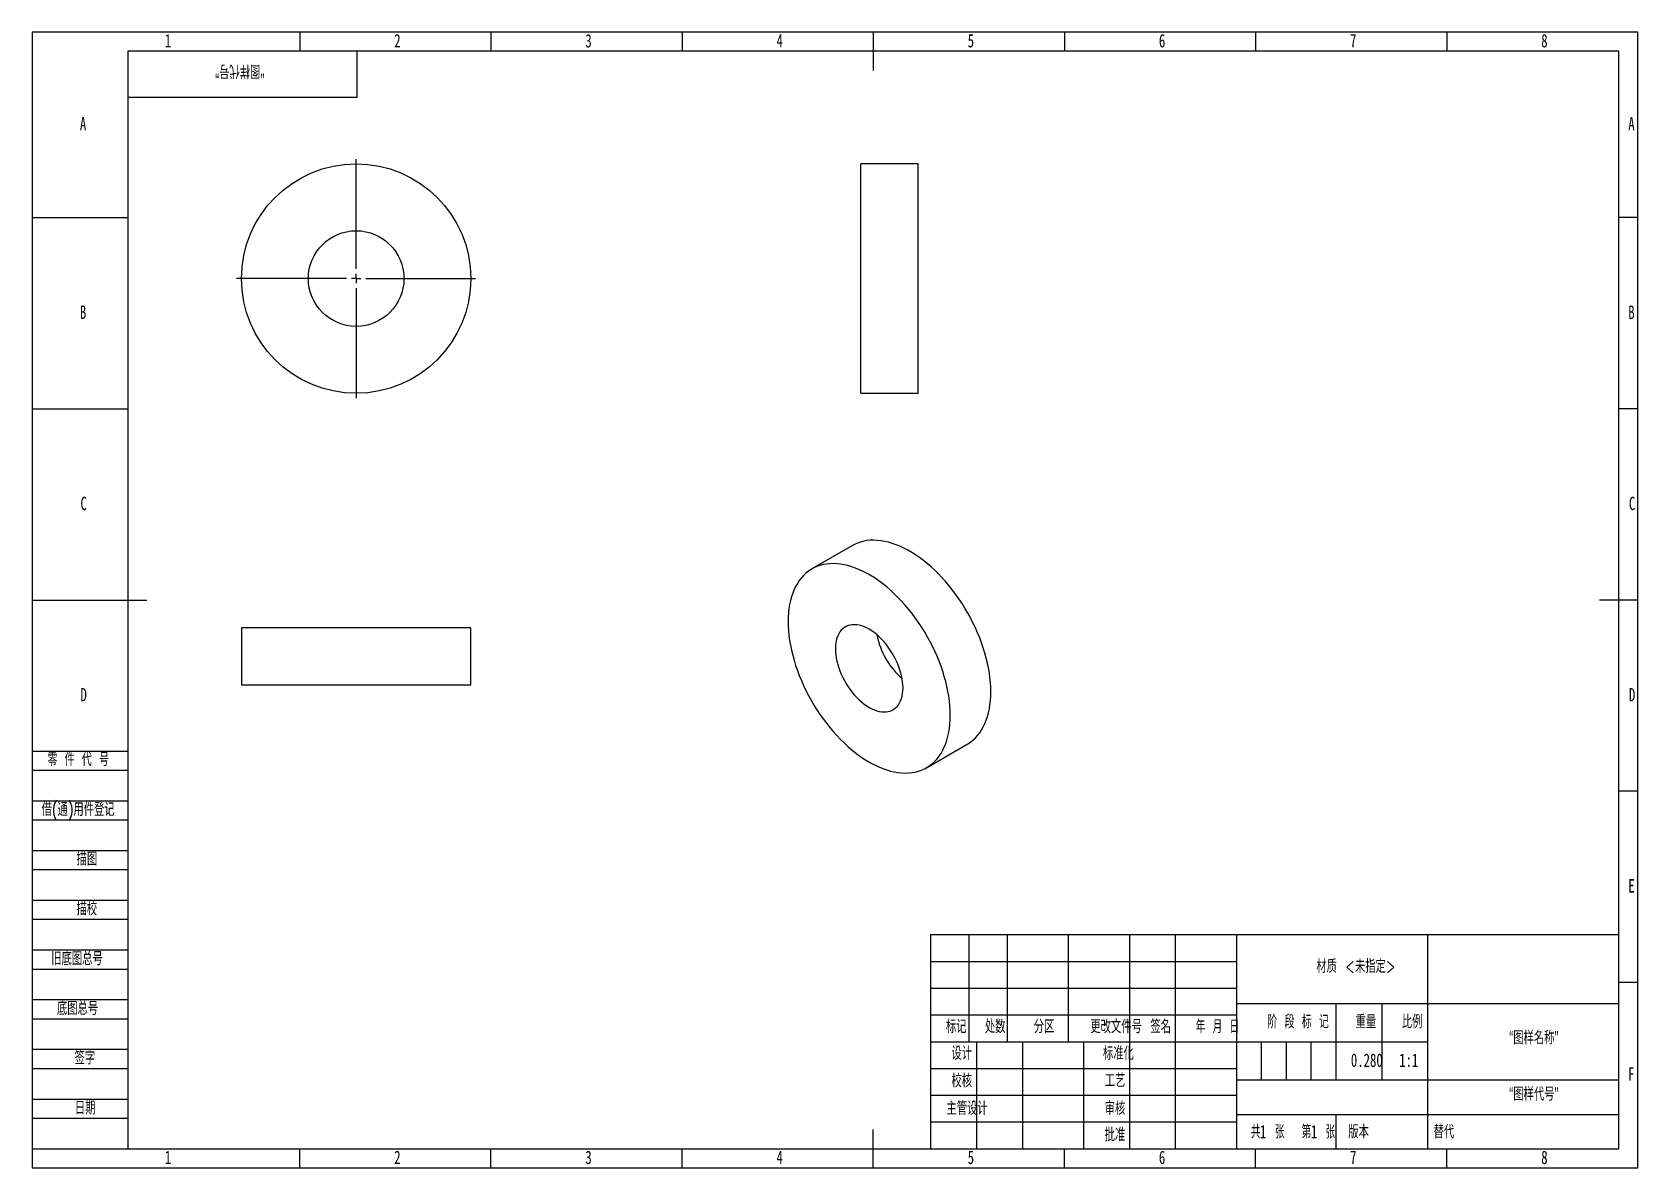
# Model space of a CAD drawing. Header units: millimetres. Extents: x 0 to 420, y 0 to 297.
import ezdxf

# ---------------------------------------------------------------- set-up
doc = ezdxf.new("R2010")
doc.units = ezdxf.units.MM
for name, color, linetype in [('10', 7, 'Continuous'), ('5', 7, 'Continuous'), ('9', 7, 'Continuous'), ('SLD-0', 7, 'Continuous')]:
    doc.layers.add(name, color=color, linetype=linetype)
doc.styles.add('SLDTEXTSTYLE0', font='TXT', dxfattribs={"width": 0.7, "bigfont": 'bigfont'})
doc.styles.add('SLDTEXTSTYLE1', font='TXT', dxfattribs={"width": 0.62, "bigfont": 'bigfont'})
doc.styles.add('SLDTEXTSTYLE2', font='TXT', dxfattribs={"width": 0.614286, "bigfont": 'bigfont'})
doc.styles.add('SLDTEXTSTYLE3', font='TXT', dxfattribs={"width": 0.6, "bigfont": 'bigfont'})
doc.styles.add('SLDTEXTSTYLE4', font='TXT', dxfattribs={"width": 0.7})

# ---------------------------------------------------------------- blocks, each defined once
blk = doc.blocks.new('SW_CENTERMARKSYMBOL_0')
at = {"layer": '10', "color": 0}
for p, q in [((0, 2.5), (0, 31.25)), ((-2.5, 0), (-31.25, 0)), ((0, 0), (-1.25, 0)), ((0, 0), (0, 1.25)), ((0, 0), (0, -1.25)), ((0, 0), (1.25, 0)), ((2.5, 0), (31.25, 0)), ((0, -2.5), (0, -31.25))]:
    blk.add_line(p, q, dxfattribs=at)

msp = doc.modelspace()

# ---------------------------------------------------------------- linework, layer by layer
at = {"color": 7, "linetype": 'Continuous', "lineweight": 25}
for p, q in [((231.75, 262.56), (216.75, 262.56)), ((216.75, 232.56), (216.75, 262.56)), ((231.75, 232.56), (231.75, 262.56)), ((216.75, 202.56), (216.75, 232.56)), ((231.75, 202.56), (231.75, 232.56)), ((216.75, 202.56), (231.75, 202.56)), ((214.55, 162.73), (203.95, 156.61)), ((54.75, 141.19), (54.75, 126.19)), ((114.75, 141.19), (54.75, 141.19)), ((114.75, 126.19), (114.75, 141.19)), ((114.75, 126.19), (54.75, 126.19)), ((233.95, 104.64), (244.55, 110.77))]:
    msp.add_line(p, q, dxfattribs=at)
at = {"color": 7, "linetype": 'Continuous', "lineweight": 25, "flags": 128}
for points in [[(250.77, 124.5), (250.74, 125.7), (250.67, 126.92), (250.54, 128.17), (250.37, 129.44), (250.15, 130.72), (249.88, 132.02), (249.56, 133.33), (249.2, 134.64), (248.79, 135.97), (248.34, 137.29), (247.84, 138.61), (247.3, 139.93), (246.72, 141.24), (246.09, 142.54), (245.43, 143.83), (244.73, 145.1), (244, 146.35), (243.23, 147.58), (242.43, 148.78), (241.6, 149.95), (240.75, 151.1), (239.86, 152.21), (238.95, 153.28), (238.03, 154.32), (237.08, 155.31), (236.11, 156.26), (235.13, 157.17), (234.13, 158.03), (233.12, 158.83), (232.11, 159.59), (231.09, 160.29), (230.07, 160.94), (229.04, 161.53), (228.02, 162.07), (227, 162.54), (225.98, 162.96), (224.98, 163.31), (223.98, 163.6), (223, 163.83), (222.03, 164), (221.08, 164.1), (220.15, 164.14), (219.24, 164.11), (218.36, 164.02), (217.5, 163.87), (216.67, 163.65), (215.87, 163.37), (215.11, 163.03), (214.55, 162.73)], [(240.16, 118.38), (240.14, 119.58), (240.06, 120.8), (239.94, 122.05), (239.76, 123.31), (239.54, 124.6), (239.27, 125.9), (238.96, 127.2), (238.59, 128.52), (238.18, 129.84), (237.73, 131.17), (237.23, 132.49), (236.69, 133.81), (236.11, 135.12), (235.49, 136.42), (234.83, 137.7), (234.13, 138.97), (233.39, 140.22), (232.63, 141.45), (231.83, 142.65), (231, 143.83), (230.14, 144.97), (229.26, 146.08), (228.35, 147.16), (227.42, 148.19), (226.47, 149.19), (225.5, 150.14), (224.52, 151.04), (223.52, 151.9), (222.52, 152.71), (221.5, 153.47), (220.48, 154.17), (219.46, 154.82), (218.43, 155.41), (217.41, 155.94), (216.39, 156.42), (215.38, 156.83), (214.37, 157.19), (213.37, 157.48), (212.39, 157.71), (211.42, 157.87), (210.47, 157.97), (209.55, 158.01), (208.64, 157.99), (207.75, 157.9), (206.9, 157.74), (206.07, 157.53), (205.27, 157.25), (204.5, 156.9), (203.77, 156.5), (203.07, 156.04), (202.41, 155.51), (201.78, 154.93), (201.2, 154.29), (200.66, 153.6), (200.16, 152.85), (199.71, 152.05), (199.3, 151.21), (198.94, 150.31), (198.62, 149.37), (198.35, 148.38), (198.13, 147.35), (197.96, 146.28), (197.83, 145.18), (197.76, 144.04), (197.73, 142.87), (197.76, 141.67), (197.83, 140.45), (197.96, 139.2), (198.13, 137.94), (198.35, 136.65), (198.62, 135.36), (198.94, 134.05), (199.3, 132.73), (199.71, 131.41), (200.16, 130.09), (200.66, 128.76), (201.2, 127.45), (201.78, 126.13), (202.41, 124.83), (203.07, 123.55), (203.77, 122.28), (204.5, 121.03), (205.27, 119.8), (206.07, 118.6), (206.9, 117.42), (207.75, 116.28), (208.64, 115.17), (209.55, 114.09), (210.47, 113.06), (211.42, 112.06), (212.39, 111.11), (213.37, 110.21), (214.37, 109.35), (215.38, 108.54), (216.39, 107.78), (217.41, 107.08), (218.43, 106.43), (219.46, 105.84), (220.48, 105.31), (221.5, 104.83), (222.52, 104.42), (223.52, 104.06), (224.52, 103.77), (225.5, 103.54), (226.47, 103.38), (227.42, 103.28), (228.35, 103.24), (229.26, 103.27), (230.14, 103.36), (231, 103.51), (231.83, 103.73), (232.63, 104.01), (233.39, 104.35), (234.13, 104.75), (234.83, 105.22), (235.49, 105.74), (236.11, 106.32), (236.69, 106.96), (237.23, 107.65), (237.73, 108.4), (238.18, 109.2), (238.59, 110.05), (238.96, 110.94), (239.27, 111.89), (239.54, 112.87), (239.76, 113.9), (239.94, 114.97), (240.06, 116.07), (240.14, 117.21), (240.16, 118.38)], [(227.79, 125.52), (227.76, 126.3), (227.69, 127.1), (227.56, 127.92), (227.39, 128.76), (227.17, 129.61), (226.91, 130.46), (226.6, 131.31), (226.25, 132.16), (225.86, 133), (225.43, 133.83), (224.96, 134.64), (224.46, 135.42), (223.93, 136.18), (223.37, 136.91), (222.78, 137.61), (222.18, 138.26), (221.55, 138.88), (220.91, 139.44), (220.26, 139.96), (219.61, 140.42), (218.95, 140.83), (218.29, 141.19), (217.63, 141.48), (216.98, 141.71), (216.34, 141.88), (215.72, 141.99), (215.11, 142.04), (214.53, 142.02), (213.97, 141.93), (213.44, 141.79), (212.93, 141.58), (212.47, 141.31), (212.04, 140.98), (211.64, 140.59), (211.29, 140.15), (210.98, 139.65), (210.72, 139.1), (210.5, 138.51), (210.33, 137.87), (210.21, 137.19), (210.13, 136.48), (210.11, 135.73), (210.13, 134.95), (210.21, 134.15), (210.33, 133.33), (210.5, 132.49), (210.72, 131.65), (210.98, 130.79), (211.29, 129.94), (211.64, 129.09), (212.04, 128.25), (212.47, 127.42), (212.93, 126.61), (213.44, 125.83), (213.97, 125.07), (214.53, 124.34), (215.11, 123.64), (215.72, 122.99), (216.34, 122.38), (216.98, 121.81), (217.63, 121.29), (218.29, 120.83), (218.95, 120.42), (219.61, 120.07), (220.26, 119.77), (220.91, 119.54), (221.55, 119.37), (222.18, 119.26), (222.78, 119.22), (223.37, 119.24), (223.93, 119.32), (224.46, 119.46), (224.96, 119.67), (225.43, 119.94), (225.86, 120.27), (226.25, 120.66), (226.6, 121.1), (226.91, 121.6), (227.17, 122.15), (227.39, 122.74), (227.56, 123.38), (227.69, 124.06), (227.76, 124.77), (227.79, 125.52)], [(244.55, 110.77), (244.73, 110.87), (245.43, 111.34), (246.09, 111.86), (246.72, 112.44), (247.3, 113.08), (247.84, 113.77), (248.34, 114.52), (248.79, 115.32), (249.2, 116.17), (249.56, 117.07), (249.88, 118.01), (250.15, 119), (250.37, 120.02), (250.54, 121.09), (250.67, 122.2), (250.74, 123.33), (250.77, 124.5)]]:
    msp.add_lwpolyline(points, dxfattribs=at)
at = {"color": 7, "linetype": 'Continuous', "lineweight": 25}
for radius in [30, 12.5]:
    msp.add_circle((84.75, 232.56), radius, dxfattribs=at)
msp.add_arc((240.92, 143.31), 20.35, 191.0248, 228.9698, dxfattribs=at)
at = {"layer": '10', "color": 7}
for p, q in [((0, 109), (25, 109)), ((0, 104), (25, 104)), ((0, 96), (25, 96)), ((0, 91), (25, 91)), ((0, 83), (25, 83)), ((0, 78), (25, 78)), ((0, 70), (25, 70)), ((0, 65), (25, 65)), ((0, 57), (25, 57)), ((0, 52), (25, 52)), ((235, 54), (315, 54)), ((235, 47), (315, 47)), ((0, 44), (25, 44)), ((0, 39), (25, 39)), ((0, 31), (25, 31)), ((0, 26), (25, 26)), ((0, 18), (25, 18)), ((0, 13), (25, 13))]:
    msp.add_line(p, q, dxfattribs=at)
at = {"layer": '10', "color": 7, "lineweight": 25}
for p, q in [((245, 61), (245, 33)), ((255, 61), (255, 33)), ((271, 61), (271, 33)), ((287, 61), (287, 5)), ((299, 61), (299, 5)), ((315, 61), (315, 5)), ((365, 61), (365, 33)), ((315, 43), (415, 43)), ((340.99, 43), (340.99, 23)), ((353, 43), (353, 23)), ((235, 40), (315, 40)), ((235, 33), (365, 33)), ((247, 33), (247, 5)), ((259, 33), (259, 5)), ((275, 33), (275, 5)), ((365, 33), (365, 5)), ((235, 26), (315, 26)), ((315, 23), (415, 23)), ((235, 19), (315, 19)), ((315, 14), (415, 14)), ((235, 12), (315, 12))]:
    msp.add_line(p, q, dxfattribs=at)
at = {"layer": '5'}
for p, q in [((70, 297), (70, 292)), ((120, 297), (120, 292)), ((170, 297), (170, 292)), ((270, 297), (270, 292)), ((320, 297), (320, 292)), ((370, 297), (370, 292)), ((0, 248.5), (25, 248.5)), ((420, 248.5), (415, 248.5)), ((0, 198.5), (25, 198.5)), ((420, 198.5), (415, 198.5)), ((420, 98.5), (415, 98.5)), ((420, 48.5), (415, 48.5)), ((70, 0), (70, 5)), ((120, 0), (120, 5)), ((170, 0), (170, 5)), ((270, 0), (270, 5)), ((320, 0), (320, 5)), ((370, 0), (370, 5))]:
    msp.add_line(p, q, dxfattribs=at)
at = {"layer": '5', "lineweight": 25}
for p, q in [((220, 297), (220, 287)), ((0, 148.5), (30, 148.5)), ((420, 148.5), (410, 148.5)), ((220, 0), (220, 10))]:
    msp.add_line(p, q, dxfattribs=at)
at = {"layer": '5', "color": 7, "lineweight": 25}
for p, q in [((415, 292), (25, 292)), ((25, 292), (25, 5)), ((85, 280), (85, 292)), ((415, 5), (415, 292)), ((25, 280), (85, 280)), ((235, 61), (415, 61)), ((235, 61), (235, 5)), ((0, 5), (415, 5))]:
    msp.add_line(p, q, dxfattribs=at)
at = {"layer": '9', "color": 7}
for p, q in [((420, 297), (0, 297)), ((0, 297), (0, 0)), ((420, 148.5), (420, 297)), ((420, 0), (420, 148.5)), ((0, 0), (420, 0))]:
    msp.add_line(p, q, dxfattribs=at)
at = {"layer": 'SLD-0'}
for p, q in [((321.5, 33), (321.5, 23)), ((328, 33), (328, 23)), ((334.5, 33), (334.5, 23))]:
    msp.add_line(p, q, dxfattribs=at)
at = {"layer": 'SLD-0', "lineweight": 25}
msp.add_line((340.99, 14), (340.99, 5), dxfattribs=at)

# ---------------------------------------------------------------- block references
at = {"layer": '10'}
msp.add_blockref('SW_CENTERMARKSYMBOL_0', (84.75, 232.56), dxfattribs=at)

# ---------------------------------------------------------------- texts
at = {"layer": '10', "char_height": 3.5}
for s, insert, attachment_point, style in [('1', (35.54, 296.5), 2, 'SLDTEXTSTYLE4'), ('2', (95.54, 296.5), 2, 'SLDTEXTSTYLE4'), ('3', (145.54, 296.5), 2, 'SLDTEXTSTYLE4'), ('4', (195.54, 296.5), 2, 'SLDTEXTSTYLE4'), ('5', (245.54, 296.5), 2, 'SLDTEXTSTYLE4'), ('6', (295.55, 296.5), 2, 'SLDTEXTSTYLE4'), ('7', (345.55, 296.5), 2, 'SLDTEXTSTYLE4'), ('8', (395.55, 296.5), 2, 'SLDTEXTSTYLE4'), ('A', (13.32, 274.79), 2, 'SLDTEXTSTYLE4'), ('A', (418.32, 274.79), 2, 'SLDTEXTSTYLE4'), ('B', (13.32, 225.5), 2, 'SLDTEXTSTYLE4'), ('B', (418.32, 225.5), 2, 'SLDTEXTSTYLE4'), ('C', (13.48, 175.5), 2, 'SLDTEXTSTYLE4'), ('C', (418.48, 175.5), 2, 'SLDTEXTSTYLE4'), ('D', (13.48, 125.5), 2, 'SLDTEXTSTYLE4'), ('D', (418.48, 125.5), 2, 'SLDTEXTSTYLE4'), ('E', (418.32, 75.5), 2, 'SLDTEXTSTYLE4'), ('材质 <未指定>', (346.24, 54.48), 2, 'SLDTEXTSTYLE0'), ('“图样名称”', (392.8, 35.79), 2, 'SLDTEXTSTYLE0'), ('0.280', (349.1, 29.9), 2, 'SLDTEXTSTYLE4'), ('1:1', (360.08, 29.9), 2, 'SLDTEXTSTYLE4'), ('F', (418.28, 26.29), 2, 'SLDTEXTSTYLE4'), ('“图样代号”', (392.8, 21.05), 2, 'SLDTEXTSTYLE0'), ('1', (321.14, 11.2), 1, 'SLDTEXTSTYLE4'), ('1', (334.48, 11.2), 1, 'SLDTEXTSTYLE4'), ('1', (35.54, 4.5), 2, 'SLDTEXTSTYLE4'), ('2', (95.54, 4.5), 2, 'SLDTEXTSTYLE4'), ('3', (145.54, 4.5), 2, 'SLDTEXTSTYLE4'), ('4', (195.54, 4.5), 2, 'SLDTEXTSTYLE4'), ('5', (245.54, 4.5), 2, 'SLDTEXTSTYLE4'), ('6', (295.55, 4.5), 2, 'SLDTEXTSTYLE4'), ('7', (345.55, 4.5), 2, 'SLDTEXTSTYLE4'), ('8', (395.55, 4.5), 2, 'SLDTEXTSTYLE4')]:
    msp.add_mtext(s, dxfattribs=dict(at, insert=insert, attachment_point=attachment_point, style=style))
at = {"layer": '10', "color": 7, "char_height": 3.5}
for s, insert, attachment_point, style in [('零 件 代 号', (4.02, 108.59), 1, 'SLDTEXTSTYLE2'), ('借(通)用件登记', (2.47, 95.5), 1, 'SLDTEXTSTYLE0'), ('描图', (14.33, 82.55), 2, 'SLDTEXTSTYLE0'), ('描校', (14.3, 69.52), 2, 'SLDTEXTSTYLE0'), ('旧底图总号', (5, 56.49), 1, 'SLDTEXTSTYLE0'), ('底图总号', (6.5, 43.49), 1, 'SLDTEXTSTYLE0'), ('标记', (241.71, 38.72), 2, 'SLDTEXTSTYLE0'), ('处数', (251.89, 38.72), 2, 'SLDTEXTSTYLE0'), ('分区', (264.68, 38.72), 2, 'SLDTEXTSTYLE0'), ('更改文件号', (283.53, 38.72), 2, 'SLDTEXTSTYLE0'), ('签名', (295.19, 38.72), 2, 'SLDTEXTSTYLE0'), ('年 月 日', (310.04, 38.72), 2, 'SLDTEXTSTYLE1'), ('阶 段 标 记', (331.13, 39.99), 2, 'SLDTEXTSTYLE2'), ('重量', (348.85, 39.99), 2, 'SLDTEXTSTYLE0'), ('比例', (360.94, 39.99), 2, 'SLDTEXTSTYLE0'), ('签字', (13.8, 30.54), 2, 'SLDTEXTSTYLE0'), ('设计', (243.15, 31.73), 2, 'SLDTEXTSTYLE0'), ('标准化', (284.12, 31.73), 2, 'SLDTEXTSTYLE0'), ('校核', (243.15, 24.56), 2, 'SLDTEXTSTYLE0'), ('工艺', (283.24, 24.6), 2, 'SLDTEXTSTYLE0'), ('日期', (13.88, 17.44), 2, 'SLDTEXTSTYLE0'), ('主管设计', (244.53, 17.33), 2, 'SLDTEXTSTYLE0'), ('审核', (283.23, 17.33), 2, 'SLDTEXTSTYLE0'), ('批准', (283.22, 10.44), 2, 'SLDTEXTSTYLE0'), ('共  张', (323.18, 11.2), 2, 'SLDTEXTSTYLE3'), ('第  张', (336.44, 11.2), 2, 'SLDTEXTSTYLE3'), ('版本', (346.96, 11.2), 2, 'SLDTEXTSTYLE0')]:
    msp.add_mtext(s, dxfattribs=dict(at, insert=insert, attachment_point=attachment_point, style=style))
at = {"layer": 'SLD-0', "insert": (54.31, 285.02), "char_height": 3.5, "attachment_point": 2, "rotation": 180, "style": 'SLDTEXTSTYLE0'}
msp.add_mtext('“图样代号”', dxfattribs=at)
at = {"layer": 'SLD-0', "insert": (366.56, 11.2), "char_height": 3.5, "attachment_point": 1, "style": 'SLDTEXTSTYLE0'}
msp.add_mtext('替代', dxfattribs=at)

doc.saveas('drawing.dxf')
